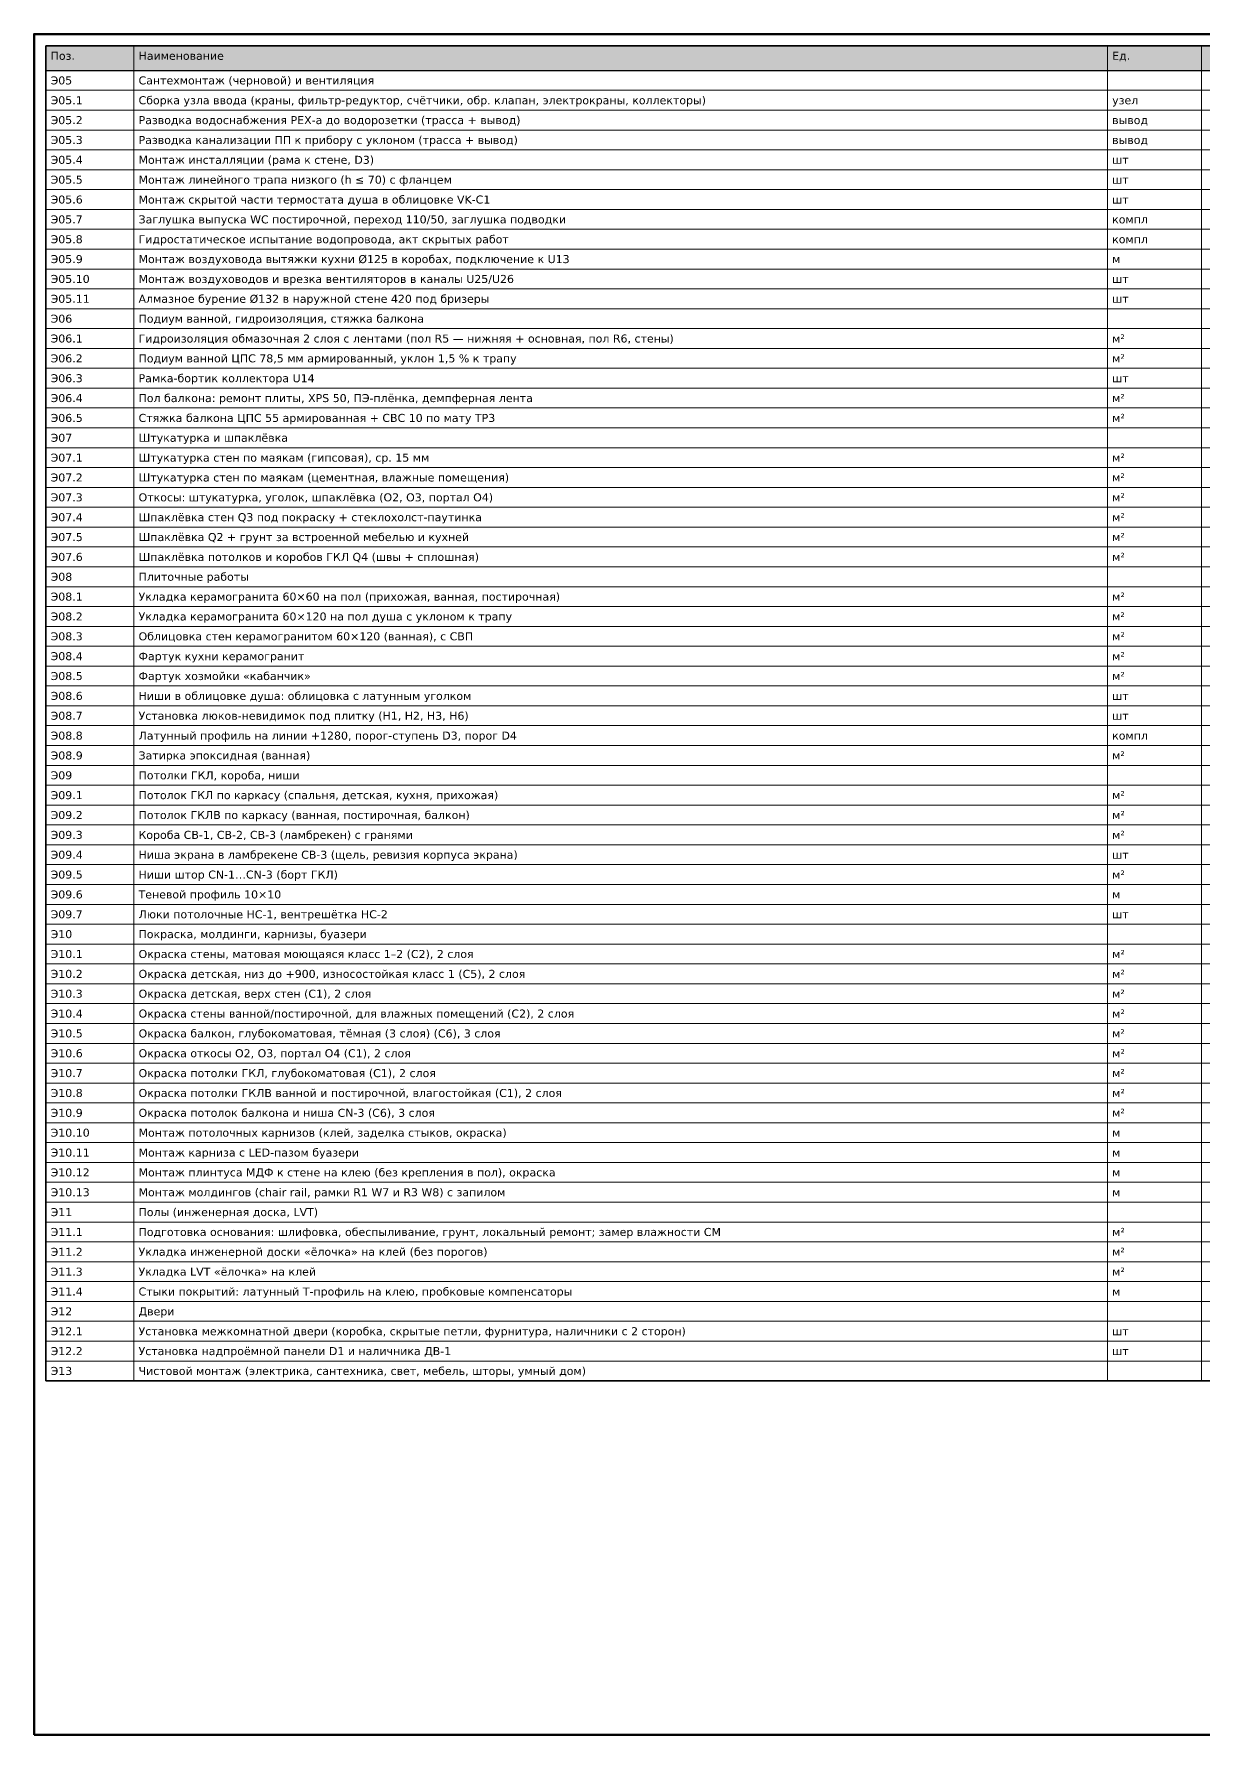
# Model space of a CAD drawing. Header units: millimetres. Extents: x 20 to 415, y 1 to 292.
# Drawn here: x 20 to 217.4, y 5 to 292 of the extents above; entities that cross this region are included whole.
import ezdxf

# ---------------------------------------------------------------- set-up
doc = ezdxf.new("R2010")
doc.units = ezdxf.units.MM
doc.layers.add('FRAME', color=7, linetype='CONTINUOUS')
doc.layers.add('TEXT', color=7, linetype='CONTINUOUS')
doc.styles.add('GOST', font='DejaVuSans.ttf')

msp = doc.modelspace()

# ---------------------------------------------------------------- hatches: boundary and pattern name
at = {"layer": 'TEXT', "true_color": 0xe6e6e6}
h = msp.add_hatch(color=7, dxfattribs=at)
h.dxf.hatch_style = 1
h.paths.add_polyline_path([(22, 285.85), (413, 285.85), (413, 290), (22, 290)])

# ---------------------------------------------------------------- linework, layer by layer
at = {"layer": 'FRAME', "color": 7, "lineweight": 50}
msp.add_lwpolyline([(20, 5), (415, 5), (415, 292), (20, 292)], close=True, dxfattribs=at)
at = {"layer": 'TEXT', "color": 7, "lineweight": 25}
msp.add_lwpolyline([(22, 285.85), (413, 285.85), (413, 290), (22, 290)], close=True, dxfattribs=at)
at = {"layer": 'TEXT', "color": 7, "lineweight": 15}
for points in [[(22, 290), (22, 285.85)], [(36.84, 290), (36.84, 285.85)], [(201.13, 290), (201.13, 285.85)], [(216.98, 290), (216.98, 285.85)], [(22, 285.85), (22, 282.5)], [(36.84, 285.85), (36.84, 282.5)], [(201.13, 285.85), (201.13, 282.5)], [(216.98, 285.85), (216.98, 282.5)], [(22, 282.5), (22, 279.15)], [(36.84, 282.5), (36.84, 279.15)], [(201.13, 282.5), (201.13, 279.15)], [(216.98, 282.5), (216.98, 279.15)], [(22, 279.15), (22, 275.8)], [(36.84, 279.15), (36.84, 275.8)], [(201.13, 279.15), (201.13, 275.8)], [(216.98, 279.15), (216.98, 275.8)], [(22, 275.8), (22, 272.45)], [(36.84, 275.8), (36.84, 272.45)], [(201.13, 275.8), (201.13, 272.45)], [(216.98, 275.8), (216.98, 272.45)], [(22, 272.45), (22, 269.1)], [(36.84, 272.45), (36.84, 269.1)], [(201.13, 272.45), (201.13, 269.1)], [(216.98, 272.45), (216.98, 269.1)], [(22, 269.1), (22, 265.75)], [(36.84, 269.1), (36.84, 265.75)], [(201.13, 269.1), (201.13, 265.75)], [(216.98, 269.1), (216.98, 265.75)], [(22, 265.75), (22, 262.4)], [(36.84, 265.75), (36.84, 262.4)], [(201.13, 265.75), (201.13, 262.4)], [(216.98, 265.75), (216.98, 262.4)], [(22, 262.4), (22, 259.05)], [(36.84, 262.4), (36.84, 259.05)], [(201.13, 262.4), (201.13, 259.05)], [(216.98, 262.4), (216.98, 259.05)], [(22, 259.05), (22, 255.7)], [(36.84, 259.05), (36.84, 255.7)], [(201.13, 259.05), (201.13, 255.7)], [(216.98, 259.05), (216.98, 255.7)], [(22, 255.7), (22, 252.35)], [(36.84, 255.7), (36.84, 252.35)], [(201.13, 255.7), (201.13, 252.35)], [(216.98, 255.7), (216.98, 252.35)], [(22, 252.35), (22, 249)], [(36.84, 252.35), (36.84, 249)], [(201.13, 252.35), (201.13, 249)], [(216.98, 252.35), (216.98, 249)], [(22, 249), (22, 245.65)], [(36.84, 249), (36.84, 245.65)], [(201.13, 249), (201.13, 245.65)], [(216.98, 249), (216.98, 245.65)], [(22, 245.65), (22, 242.3)], [(36.84, 245.65), (36.84, 242.3)], [(201.13, 245.65), (201.13, 242.3)], [(216.98, 245.65), (216.98, 242.3)], [(22, 242.3), (22, 238.95)], [(36.84, 242.3), (36.84, 238.95)], [(201.13, 242.3), (201.13, 238.95)], [(216.98, 242.3), (216.98, 238.95)], [(22, 238.95), (22, 235.6)], [(36.84, 238.95), (36.84, 235.6)], [(201.13, 238.95), (201.13, 235.6)], [(216.98, 238.95), (216.98, 235.6)], [(22, 235.6), (22, 232.25)], [(36.84, 235.6), (36.84, 232.25)], [(201.13, 235.6), (201.13, 232.25)], [(216.98, 235.6), (216.98, 232.25)], [(22, 232.25), (22, 228.9)], [(36.84, 232.25), (36.84, 228.9)], [(201.13, 232.25), (201.13, 228.9)], [(216.98, 232.25), (216.98, 228.9)], [(22, 228.9), (22, 225.55)], [(36.84, 228.9), (36.84, 225.55)], [(201.13, 228.9), (201.13, 225.55)], [(216.98, 228.9), (216.98, 225.55)], [(22, 225.55), (22, 222.2)], [(36.84, 225.55), (36.84, 222.2)], [(201.13, 225.55), (201.13, 222.2)], [(216.98, 225.55), (216.98, 222.2)], [(22, 222.2), (22, 218.85)], [(36.84, 222.2), (36.84, 218.85)], [(201.13, 222.2), (201.13, 218.85)], [(216.98, 222.2), (216.98, 218.85)], [(22, 218.85), (22, 215.5)], [(36.84, 218.85), (36.84, 215.5)], [(201.13, 218.85), (201.13, 215.5)], [(216.98, 218.85), (216.98, 215.5)], [(22, 215.5), (22, 212.15)], [(36.84, 215.5), (36.84, 212.15)], [(201.13, 215.5), (201.13, 212.15)], [(216.98, 215.5), (216.98, 212.15)], [(22, 212.15), (22, 208.8)], [(36.84, 212.15), (36.84, 208.8)], [(201.13, 212.15), (201.13, 208.8)], [(216.98, 212.15), (216.98, 208.8)], [(22, 208.8), (22, 205.45)], [(36.84, 208.8), (36.84, 205.45)], [(201.13, 208.8), (201.13, 205.45)], [(216.98, 208.8), (216.98, 205.45)], [(22, 205.45), (22, 202.1)], [(36.84, 205.45), (36.84, 202.1)], [(201.13, 205.45), (201.13, 202.1)], [(216.98, 205.45), (216.98, 202.1)], [(22, 202.1), (22, 198.75)], [(36.84, 202.1), (36.84, 198.75)], [(201.13, 202.1), (201.13, 198.75)], [(216.98, 202.1), (216.98, 198.75)], [(22, 198.75), (22, 195.4)], [(36.84, 198.75), (36.84, 195.4)], [(201.13, 198.75), (201.13, 195.4)], [(216.98, 198.75), (216.98, 195.4)], [(22, 195.4), (22, 192.05)], [(36.84, 195.4), (36.84, 192.05)], [(201.13, 195.4), (201.13, 192.05)], [(216.98, 195.4), (216.98, 192.05)], [(22, 192.05), (22, 188.7)], [(36.84, 192.05), (36.84, 188.7)], [(201.13, 192.05), (201.13, 188.7)], [(216.98, 192.05), (216.98, 188.7)], [(22, 188.7), (22, 185.35)], [(36.84, 188.7), (36.84, 185.35)], [(201.13, 188.7), (201.13, 185.35)], [(216.98, 188.7), (216.98, 185.35)], [(22, 185.35), (22, 182)], [(36.84, 185.35), (36.84, 182)], [(201.13, 185.35), (201.13, 182)], [(216.98, 185.35), (216.98, 182)], [(22, 182), (22, 178.65)], [(36.84, 182), (36.84, 178.65)], [(201.13, 182), (201.13, 178.65)], [(216.98, 182), (216.98, 178.65)], [(22, 178.65), (22, 175.3)], [(36.84, 178.65), (36.84, 175.3)], [(201.13, 178.65), (201.13, 175.3)], [(216.98, 178.65), (216.98, 175.3)], [(22, 175.3), (22, 171.95)], [(36.84, 175.3), (36.84, 171.95)], [(201.13, 175.3), (201.13, 171.95)], [(216.98, 175.3), (216.98, 171.95)], [(22, 171.95), (22, 168.6)], [(36.84, 171.95), (36.84, 168.6)], [(201.13, 171.95), (201.13, 168.6)], [(216.98, 171.95), (216.98, 168.6)], [(22, 168.6), (22, 165.25)], [(36.84, 168.6), (36.84, 165.25)], [(201.13, 168.6), (201.13, 165.25)], [(216.98, 168.6), (216.98, 165.25)], [(22, 165.25), (22, 161.9)], [(36.84, 165.25), (36.84, 161.9)], [(201.13, 165.25), (201.13, 161.9)], [(216.98, 165.25), (216.98, 161.9)], [(22, 161.9), (22, 158.55)], [(36.84, 161.9), (36.84, 158.55)], [(201.13, 161.9), (201.13, 158.55)], [(216.98, 161.9), (216.98, 158.55)], [(22, 158.55), (22, 155.2)], [(36.84, 158.55), (36.84, 155.2)], [(201.13, 158.55), (201.13, 155.2)], [(216.98, 158.55), (216.98, 155.2)], [(22, 155.2), (22, 151.85)], [(36.84, 155.2), (36.84, 151.85)], [(201.13, 155.2), (201.13, 151.85)], [(216.98, 155.2), (216.98, 151.85)], [(22, 151.85), (22, 148.5)], [(36.84, 151.85), (36.84, 148.5)], [(201.13, 151.85), (201.13, 148.5)], [(216.98, 151.85), (216.98, 148.5)], [(22, 148.5), (22, 145.15)], [(36.84, 148.5), (36.84, 145.15)], [(201.13, 148.5), (201.13, 145.15)], [(216.98, 148.5), (216.98, 145.15)], [(22, 145.15), (22, 141.8)], [(36.84, 145.15), (36.84, 141.8)], [(201.13, 145.15), (201.13, 141.8)], [(216.98, 145.15), (216.98, 141.8)], [(22, 141.8), (22, 138.45)], [(36.84, 141.8), (36.84, 138.45)], [(201.13, 141.8), (201.13, 138.45)], [(216.98, 141.8), (216.98, 138.45)], [(22, 138.45), (22, 135.1)], [(36.84, 138.45), (36.84, 135.1)], [(201.13, 138.45), (201.13, 135.1)], [(216.98, 138.45), (216.98, 135.1)], [(22, 135.1), (22, 131.75)], [(36.84, 135.1), (36.84, 131.75)], [(201.13, 135.1), (201.13, 131.75)], [(216.98, 135.1), (216.98, 131.75)], [(22, 131.75), (22, 128.4)], [(36.84, 131.75), (36.84, 128.4)], [(201.13, 131.75), (201.13, 128.4)], [(216.98, 131.75), (216.98, 128.4)], [(22, 128.4), (22, 125.05)], [(36.84, 128.4), (36.84, 125.05)], [(201.13, 128.4), (201.13, 125.05)], [(216.98, 128.4), (216.98, 125.05)], [(22, 125.05), (22, 121.7)], [(36.84, 125.05), (36.84, 121.7)], [(201.13, 125.05), (201.13, 121.7)], [(216.98, 125.05), (216.98, 121.7)], [(22, 121.7), (22, 118.35)], [(36.84, 121.7), (36.84, 118.35)], [(201.13, 121.7), (201.13, 118.35)], [(216.98, 121.7), (216.98, 118.35)], [(22, 118.35), (22, 115)], [(36.84, 118.35), (36.84, 115)], [(201.13, 118.35), (201.13, 115)], [(216.98, 118.35), (216.98, 115)], [(22, 115), (22, 111.65)], [(36.84, 115), (36.84, 111.65)], [(201.13, 115), (201.13, 111.65)], [(216.98, 115), (216.98, 111.65)], [(22, 111.65), (22, 108.3)], [(36.84, 111.65), (36.84, 108.3)], [(201.13, 111.65), (201.13, 108.3)], [(216.98, 111.65), (216.98, 108.3)], [(22, 108.3), (22, 104.95)], [(36.84, 108.3), (36.84, 104.95)], [(201.13, 108.3), (201.13, 104.95)], [(216.98, 108.3), (216.98, 104.95)], [(22, 104.95), (22, 101.6)], [(36.84, 104.95), (36.84, 101.6)], [(201.13, 104.95), (201.13, 101.6)], [(216.98, 104.95), (216.98, 101.6)], [(22, 101.6), (22, 98.25)], [(36.84, 101.6), (36.84, 98.25)], [(201.13, 101.6), (201.13, 98.25)], [(216.98, 101.6), (216.98, 98.25)], [(22, 98.25), (22, 94.9)], [(36.84, 98.25), (36.84, 94.9)], [(201.13, 98.25), (201.13, 94.9)], [(216.98, 98.25), (216.98, 94.9)], [(22, 94.9), (22, 91.55)], [(36.84, 94.9), (36.84, 91.55)], [(201.13, 94.9), (201.13, 91.55)], [(216.98, 94.9), (216.98, 91.55)], [(22, 91.55), (22, 88.2)], [(36.84, 91.55), (36.84, 88.2)], [(201.13, 91.55), (201.13, 88.2)], [(216.98, 91.55), (216.98, 88.2)], [(22, 88.2), (22, 84.85)], [(36.84, 88.2), (36.84, 84.85)], [(201.13, 88.2), (201.13, 84.85)], [(216.98, 88.2), (216.98, 84.85)], [(22, 84.85), (22, 81.5)], [(36.84, 84.85), (36.84, 81.5)], [(201.13, 84.85), (201.13, 81.5)], [(216.98, 84.85), (216.98, 81.5)], [(22, 81.5), (22, 78.15)], [(36.84, 81.5), (36.84, 78.15)], [(201.13, 81.5), (201.13, 78.15)], [(216.98, 81.5), (216.98, 78.15)], [(22, 78.15), (22, 74.8)], [(36.84, 78.15), (36.84, 74.8)], [(201.13, 78.15), (201.13, 74.8)], [(216.98, 78.15), (216.98, 74.8)], [(22, 74.8), (22, 71.45)], [(36.84, 74.8), (36.84, 71.45)], [(201.13, 74.8), (201.13, 71.45)], [(216.98, 74.8), (216.98, 71.45)], [(22, 71.45), (22, 68.1)], [(36.84, 71.45), (36.84, 68.1)], [(201.13, 71.45), (201.13, 68.1)], [(216.98, 71.45), (216.98, 68.1)], [(22, 68.1), (22, 64.75)], [(36.84, 68.1), (36.84, 64.75)], [(201.13, 68.1), (201.13, 64.75)], [(216.98, 68.1), (216.98, 64.75)]]:
    msp.add_lwpolyline(points, dxfattribs=at)
at = {"layer": 'TEXT', "color": 7, "lineweight": 35}
msp.add_lwpolyline([(22, 64.75), (413, 64.75), (413, 290), (22, 290)], close=True, dxfattribs=at)
at = {"layer": 'TEXT', "color": 7, "lineweight": 15}
for points in [[(22, 282.5), (413, 282.5), (413, 285.85), (22, 285.85)], [(22, 279.15), (413, 279.15), (413, 282.5), (22, 282.5)], [(22, 275.8), (413, 275.8), (413, 279.15), (22, 279.15)], [(22, 272.45), (413, 272.45), (413, 275.8), (22, 275.8)], [(22, 269.1), (413, 269.1), (413, 272.45), (22, 272.45)], [(22, 265.75), (413, 265.75), (413, 269.1), (22, 269.1)], [(22, 262.4), (413, 262.4), (413, 265.75), (22, 265.75)], [(22, 259.05), (413, 259.05), (413, 262.4), (22, 262.4)], [(22, 255.7), (413, 255.7), (413, 259.05), (22, 259.05)], [(22, 252.35), (413, 252.35), (413, 255.7), (22, 255.7)], [(22, 249), (413, 249), (413, 252.35), (22, 252.35)], [(22, 245.65), (413, 245.65), (413, 249), (22, 249)], [(22, 242.3), (413, 242.3), (413, 245.65), (22, 245.65)], [(22, 238.95), (413, 238.95), (413, 242.3), (22, 242.3)], [(22, 235.6), (413, 235.6), (413, 238.95), (22, 238.95)], [(22, 232.25), (413, 232.25), (413, 235.6), (22, 235.6)], [(22, 228.9), (413, 228.9), (413, 232.25), (22, 232.25)], [(22, 225.55), (413, 225.55), (413, 228.9), (22, 228.9)], [(22, 222.2), (413, 222.2), (413, 225.55), (22, 225.55)], [(22, 218.85), (413, 218.85), (413, 222.2), (22, 222.2)], [(22, 215.5), (413, 215.5), (413, 218.85), (22, 218.85)], [(22, 212.15), (413, 212.15), (413, 215.5), (22, 215.5)], [(22, 208.8), (413, 208.8), (413, 212.15), (22, 212.15)], [(22, 205.45), (413, 205.45), (413, 208.8), (22, 208.8)], [(22, 202.1), (413, 202.1), (413, 205.45), (22, 205.45)], [(22, 198.75), (413, 198.75), (413, 202.1), (22, 202.1)], [(22, 195.4), (413, 195.4), (413, 198.75), (22, 198.75)], [(22, 192.05), (413, 192.05), (413, 195.4), (22, 195.4)], [(22, 188.7), (413, 188.7), (413, 192.05), (22, 192.05)], [(22, 185.35), (413, 185.35), (413, 188.7), (22, 188.7)], [(22, 182), (413, 182), (413, 185.35), (22, 185.35)], [(22, 178.65), (413, 178.65), (413, 182), (22, 182)], [(22, 175.3), (413, 175.3), (413, 178.65), (22, 178.65)], [(22, 171.95), (413, 171.95), (413, 175.3), (22, 175.3)], [(22, 168.6), (413, 168.6), (413, 171.95), (22, 171.95)], [(22, 165.25), (413, 165.25), (413, 168.6), (22, 168.6)], [(22, 161.9), (413, 161.9), (413, 165.25), (22, 165.25)], [(22, 158.55), (413, 158.55), (413, 161.9), (22, 161.9)], [(22, 155.2), (413, 155.2), (413, 158.55), (22, 158.55)], [(22, 151.85), (413, 151.85), (413, 155.2), (22, 155.2)], [(22, 148.5), (413, 148.5), (413, 151.85), (22, 151.85)], [(22, 145.15), (413, 145.15), (413, 148.5), (22, 148.5)], [(22, 141.8), (413, 141.8), (413, 145.15), (22, 145.15)], [(22, 138.45), (413, 138.45), (413, 141.8), (22, 141.8)], [(22, 135.1), (413, 135.1), (413, 138.45), (22, 138.45)], [(22, 131.75), (413, 131.75), (413, 135.1), (22, 135.1)], [(22, 128.4), (413, 128.4), (413, 131.75), (22, 131.75)], [(22, 125.05), (413, 125.05), (413, 128.4), (22, 128.4)], [(22, 121.7), (413, 121.7), (413, 125.05), (22, 125.05)], [(22, 118.35), (413, 118.35), (413, 121.7), (22, 121.7)], [(22, 115), (413, 115), (413, 118.35), (22, 118.35)], [(22, 111.65), (413, 111.65), (413, 115), (22, 115)], [(22, 108.3), (413, 108.3), (413, 111.65), (22, 111.65)], [(22, 104.95), (413, 104.95), (413, 108.3), (22, 108.3)], [(22, 101.6), (413, 101.6), (413, 104.95), (22, 104.95)], [(22, 98.25), (413, 98.25), (413, 101.6), (22, 101.6)], [(22, 94.9), (413, 94.9), (413, 98.25), (22, 98.25)], [(22, 91.55), (413, 91.55), (413, 94.9), (22, 94.9)], [(22, 88.2), (413, 88.2), (413, 91.55), (22, 91.55)], [(22, 84.85), (413, 84.85), (413, 88.2), (22, 88.2)], [(22, 81.5), (413, 81.5), (413, 84.85), (22, 84.85)], [(22, 78.15), (413, 78.15), (413, 81.5), (22, 81.5)], [(22, 74.8), (413, 74.8), (413, 78.15), (22, 78.15)], [(22, 71.45), (413, 71.45), (413, 74.8), (22, 74.8)], [(22, 68.1), (413, 68.1), (413, 71.45), (22, 71.45)], [(22, 64.75), (413, 64.75), (413, 68.1), (22, 68.1)]]:
    msp.add_lwpolyline(points, close=True, dxfattribs=at)

# ---------------------------------------------------------------- texts
at = {"layer": 'TEXT', "color": 7, "style": 'GOST'}
for s, p in [('Поз.', (22.8, 287.65)), ('Наименование', (37.64, 287.65)), ('Ед.', (201.93, 287.65)), ('Э05', (22.8, 283.5)), ('Сантехмонтаж (черновой) и вентиляция', (37.64, 283.5)), ('Э05.1', (22.8, 280.15)), ('Сборка узла ввода (краны, фильтр-редуктор, счётчики, обр. клапан, электрокраны, коллекторы)', (37.64, 280.15)), ('узел', (201.93, 280.15)), ('Э05.2', (22.8, 276.8)), ('Разводка водоснабжения PEX-a до водорозетки (трасса + вывод)', (37.64, 276.8)), ('вывод', (201.93, 276.8)), ('Э05.3', (22.8, 273.45)), ('Разводка канализации ПП к прибору с уклоном (трасса + вывод)', (37.64, 273.45)), ('вывод', (201.93, 273.45)), ('Э05.4', (22.8, 270.1)), ('Монтаж инсталляции (рама к стене, D3)', (37.64, 270.1)), ('шт', (201.93, 270.1)), ('Э05.5', (22.8, 266.75)), ('Монтаж линейного трапа низкого (h ≤ 70) с фланцем', (37.64, 266.75)), ('шт', (201.93, 266.75)), ('Э05.6', (22.8, 263.4)), ('Монтаж скрытой части термостата душа в облицовке VK-C1', (37.64, 263.4)), ('шт', (201.93, 263.4)), ('Э05.7', (22.8, 260.05)), ('Заглушка выпуска WC постирочной, переход 110/50, заглушка подводки', (37.64, 260.05)), ('компл', (201.93, 260.05)), ('Э05.8', (22.8, 256.7)), ('Гидростатическое испытание водопровода, акт скрытых работ', (37.64, 256.7)), ('компл', (201.93, 256.7)), ('Э05.9', (22.8, 253.35)), ('Монтаж воздуховода вытяжки кухни Ø125 в коробах, подключение к U13', (37.64, 253.35)), ('м', (201.93, 253.35)), ('Э05.10', (22.8, 250)), ('Монтаж воздуховодов и врезка вентиляторов в каналы U25/U26', (37.64, 250)), ('шт', (201.93, 250)), ('Э05.11', (22.8, 246.65)), ('Алмазное бурение Ø132 в наружной стене 420 под бризеры', (37.64, 246.65)), ('шт', (201.93, 246.65)), ('Э06', (22.8, 243.3)), ('Подиум ванной, гидроизоляция, стяжка балкона', (37.64, 243.3)), ('Э06.1', (22.8, 239.95)), ('Гидроизоляция обмазочная 2 слоя с лентами (пол R5 — нижняя + основная, пол R6, стены)', (37.64, 239.95)), ('м²', (201.93, 239.95)), ('Э06.2', (22.8, 236.6)), ('Подиум ванной ЦПС 78,5 мм армированный, уклон 1,5 % к трапу', (37.64, 236.6)), ('м²', (201.93, 236.6)), ('Э06.3', (22.8, 233.25)), ('Рамка-бортик коллектора U14', (37.64, 233.25)), ('шт', (201.93, 233.25)), ('Э06.4', (22.8, 229.9)), ('Пол балкона: ремонт плиты, XPS 50, ПЭ-плёнка, демпферная лента', (37.64, 229.9)), ('м²', (201.93, 229.9)), ('Э06.5', (22.8, 226.55)), ('Стяжка балкона ЦПС 55 армированная + СВС 10 по мату TP3', (37.64, 226.55)), ('м²', (201.93, 226.55)), ('Э07', (22.8, 223.2)), ('Штукатурка и шпаклёвка', (37.64, 223.2)), ('Э07.1', (22.8, 219.85)), ('Штукатурка стен по маякам (гипсовая), ср. 15 мм', (37.64, 219.85)), ('м²', (201.93, 219.85)), ('Э07.2', (22.8, 216.5)), ('Штукатурка стен по маякам (цементная, влажные помещения)', (37.64, 216.5)), ('м²', (201.93, 216.5)), ('Э07.3', (22.8, 213.15)), ('Откосы: штукатурка, уголок, шпаклёвка (O2, O3, портал O4)', (37.64, 213.15)), ('м²', (201.93, 213.15)), ('Э07.4', (22.8, 209.8)), ('Шпаклёвка стен Q3 под покраску + стеклохолст-паутинка', (37.64, 209.8)), ('м²', (201.93, 209.8)), ('Э07.5', (22.8, 206.45)), ('Шпаклёвка Q2 + грунт за встроенной мебелью и кухней', (37.64, 206.45)), ('м²', (201.93, 206.45)), ('Э07.6', (22.8, 203.1)), ('Шпаклёвка потолков и коробов ГКЛ Q4 (швы + сплошная)', (37.64, 203.1)), ('м²', (201.93, 203.1)), ('Э08', (22.8, 199.75)), ('Плиточные работы', (37.64, 199.75)), ('Э08.1', (22.8, 196.4)), ('Укладка керамогранита 60×60 на пол (прихожая, ванная, постирочная)', (37.64, 196.4)), ('м²', (201.93, 196.4)), ('Э08.2', (22.8, 193.05)), ('Укладка керамогранита 60×120 на пол душа с уклоном к трапу', (37.64, 193.05)), ('м²', (201.93, 193.05)), ('Э08.3', (22.8, 189.7)), ('Облицовка стен керамогранитом 60×120 (ванная), с СВП', (37.64, 189.7)), ('м²', (201.93, 189.7)), ('Э08.4', (22.8, 186.35)), ('Фартук кухни керамогранит', (37.64, 186.35)), ('м²', (201.93, 186.35)), ('Э08.5', (22.8, 183)), ('Фартук хозмойки «кабанчик»', (37.64, 183)), ('м²', (201.93, 183)), ('Э08.6', (22.8, 179.65)), ('Ниши в облицовке душа: облицовка с латунным уголком', (37.64, 179.65)), ('шт', (201.93, 179.65)), ('Э08.7', (22.8, 176.3)), ('Установка люков-невидимок под плитку (H1, H2, H3, H6)', (37.64, 176.3)), ('шт', (201.93, 176.3)), ('Э08.8', (22.8, 172.95)), ('Латунный профиль на линии +1280, порог-ступень D3, порог D4', (37.64, 172.95)), ('компл', (201.93, 172.95)), ('Э08.9', (22.8, 169.6)), ('Затирка эпоксидная (ванная)', (37.64, 169.6)), ('м²', (201.93, 169.6)), ('Э09', (22.8, 166.25)), ('Потолки ГКЛ, короба, ниши', (37.64, 166.25)), ('Э09.1', (22.8, 162.9)), ('Потолок ГКЛ по каркасу (спальня, детская, кухня, прихожая)', (37.64, 162.9)), ('м²', (201.93, 162.9)), ('Э09.2', (22.8, 159.55)), ('Потолок ГКЛВ по каркасу (ванная, постирочная, балкон)', (37.64, 159.55)), ('м²', (201.93, 159.55)), ('Э09.3', (22.8, 156.2)), ('Короба CB-1, CB-2, CB-3 (ламбрекен) с гранями', (37.64, 156.2)), ('м²', (201.93, 156.2)), ('Э09.4', (22.8, 152.85)), ('Ниша экрана в ламбрекене CB-3 (щель, ревизия корпуса экрана)', (37.64, 152.85)), ('шт', (201.93, 152.85)), ('Э09.5', (22.8, 149.5)), ('Ниши штор CN-1…CN-3 (борт ГКЛ)', (37.64, 149.5)), ('м²', (201.93, 149.5)), ('Э09.6', (22.8, 146.15)), ('Теневой профиль 10×10', (37.64, 146.15)), ('м', (201.93, 146.15)), ('Э09.7', (22.8, 142.8)), ('Люки потолочные HC-1, вентрешётка HC-2', (37.64, 142.8)), ('шт', (201.93, 142.8)), ('Э10', (22.8, 139.45)), ('Покраска, молдинги, карнизы, буазери', (37.64, 139.45)), ('Э10.1', (22.8, 136.1)), ('Окраска стены, матовая моющаяся класс 1–2 (C2), 2 слоя', (37.64, 136.1)), ('м²', (201.93, 136.1)), ('Э10.2', (22.8, 132.75)), ('Окраска детская, низ до +900, износостойкая класс 1 (C5), 2 слоя', (37.64, 132.75)), ('м²', (201.93, 132.75)), ('Э10.3', (22.8, 129.4)), ('Окраска детская, верх стен (C1), 2 слоя', (37.64, 129.4)), ('м²', (201.93, 129.4)), ('Э10.4', (22.8, 126.05)), ('Окраска стены ванной/постирочной, для влажных помещений (C2), 2 слоя', (37.64, 126.05)), ('м²', (201.93, 126.05)), ('Э10.5', (22.8, 122.7)), ('Окраска балкон, глубокоматовая, тёмная (3 слоя) (C6), 3 слоя', (37.64, 122.7)), ('м²', (201.93, 122.7)), ('Э10.6', (22.8, 119.35)), ('Окраска откосы O2, O3, портал O4 (C1), 2 слоя', (37.64, 119.35)), ('м²', (201.93, 119.35)), ('Э10.7', (22.8, 116)), ('Окраска потолки ГКЛ, глубокоматовая (C1), 2 слоя', (37.64, 116)), ('м²', (201.93, 116)), ('Э10.8', (22.8, 112.65)), ('Окраска потолки ГКЛВ ванной и постирочной, влагостойкая (C1), 2 слоя', (37.64, 112.65)), ('м²', (201.93, 112.65)), ('Э10.9', (22.8, 109.3)), ('Окраска потолок балкона и ниша CN-3 (C6), 3 слоя', (37.64, 109.3)), ('м²', (201.93, 109.3)), ('Э10.10', (22.8, 105.95)), ('Монтаж потолочных карнизов (клей, заделка стыков, окраска)', (37.64, 105.95)), ('м', (201.93, 105.95)), ('Э10.11', (22.8, 102.6)), ('Монтаж карниза с LED-пазом буазери', (37.64, 102.6)), ('м', (201.93, 102.6)), ('Э10.12', (22.8, 99.25)), ('Монтаж плинтуса МДФ к стене на клею (без крепления в пол), окраска', (37.64, 99.25)), ('м', (201.93, 99.25)), ('Э10.13', (22.8, 95.9)), ('Монтаж молдингов (chair rail, рамки R1 W7 и R3 W8) с запилом', (37.64, 95.9)), ('м', (201.93, 95.9)), ('Э11', (22.8, 92.55)), ('Полы (инженерная доска, LVT)', (37.64, 92.55)), ('Э11.1', (22.8, 89.2)), ('Подготовка основания: шлифовка, обеспыливание, грунт, локальный ремонт; замер влажности CM', (37.64, 89.2)), ('м²', (201.93, 89.2)), ('Э11.2', (22.8, 85.85)), ('Укладка инженерной доски «ёлочка» на клей (без порогов)', (37.64, 85.85)), ('м²', (201.93, 85.85)), ('Э11.3', (22.8, 82.5)), ('Укладка LVT «ёлочка» на клей', (37.64, 82.5)), ('м²', (201.93, 82.5)), ('Э11.4', (22.8, 79.15)), ('Стыки покрытий: латунный Т-профиль на клею, пробковые компенсаторы', (37.64, 79.15)), ('м', (201.93, 79.15)), ('Э12', (22.8, 75.8)), ('Двери', (37.64, 75.8)), ('Э12.1', (22.8, 72.45)), ('Установка межкомнатной двери (коробка, скрытые петли, фурнитура, наличники с 2 сторон)', (37.64, 72.45)), ('шт', (201.93, 72.45)), ('Э12.2', (22.8, 69.1)), ('Установка надпроёмной панели D1 и наличника ДВ-1', (37.64, 69.1)), ('шт', (201.93, 69.1)), ('Э13', (22.8, 65.75)), ('Чистовой монтаж (электрика, сантехника, свет, мебель, шторы, умный дом)', (37.64, 65.75))]:
    msp.add_text(s, height=1.35, dxfattribs=at).set_placement(p)

doc.saveas('drawing.dxf')
